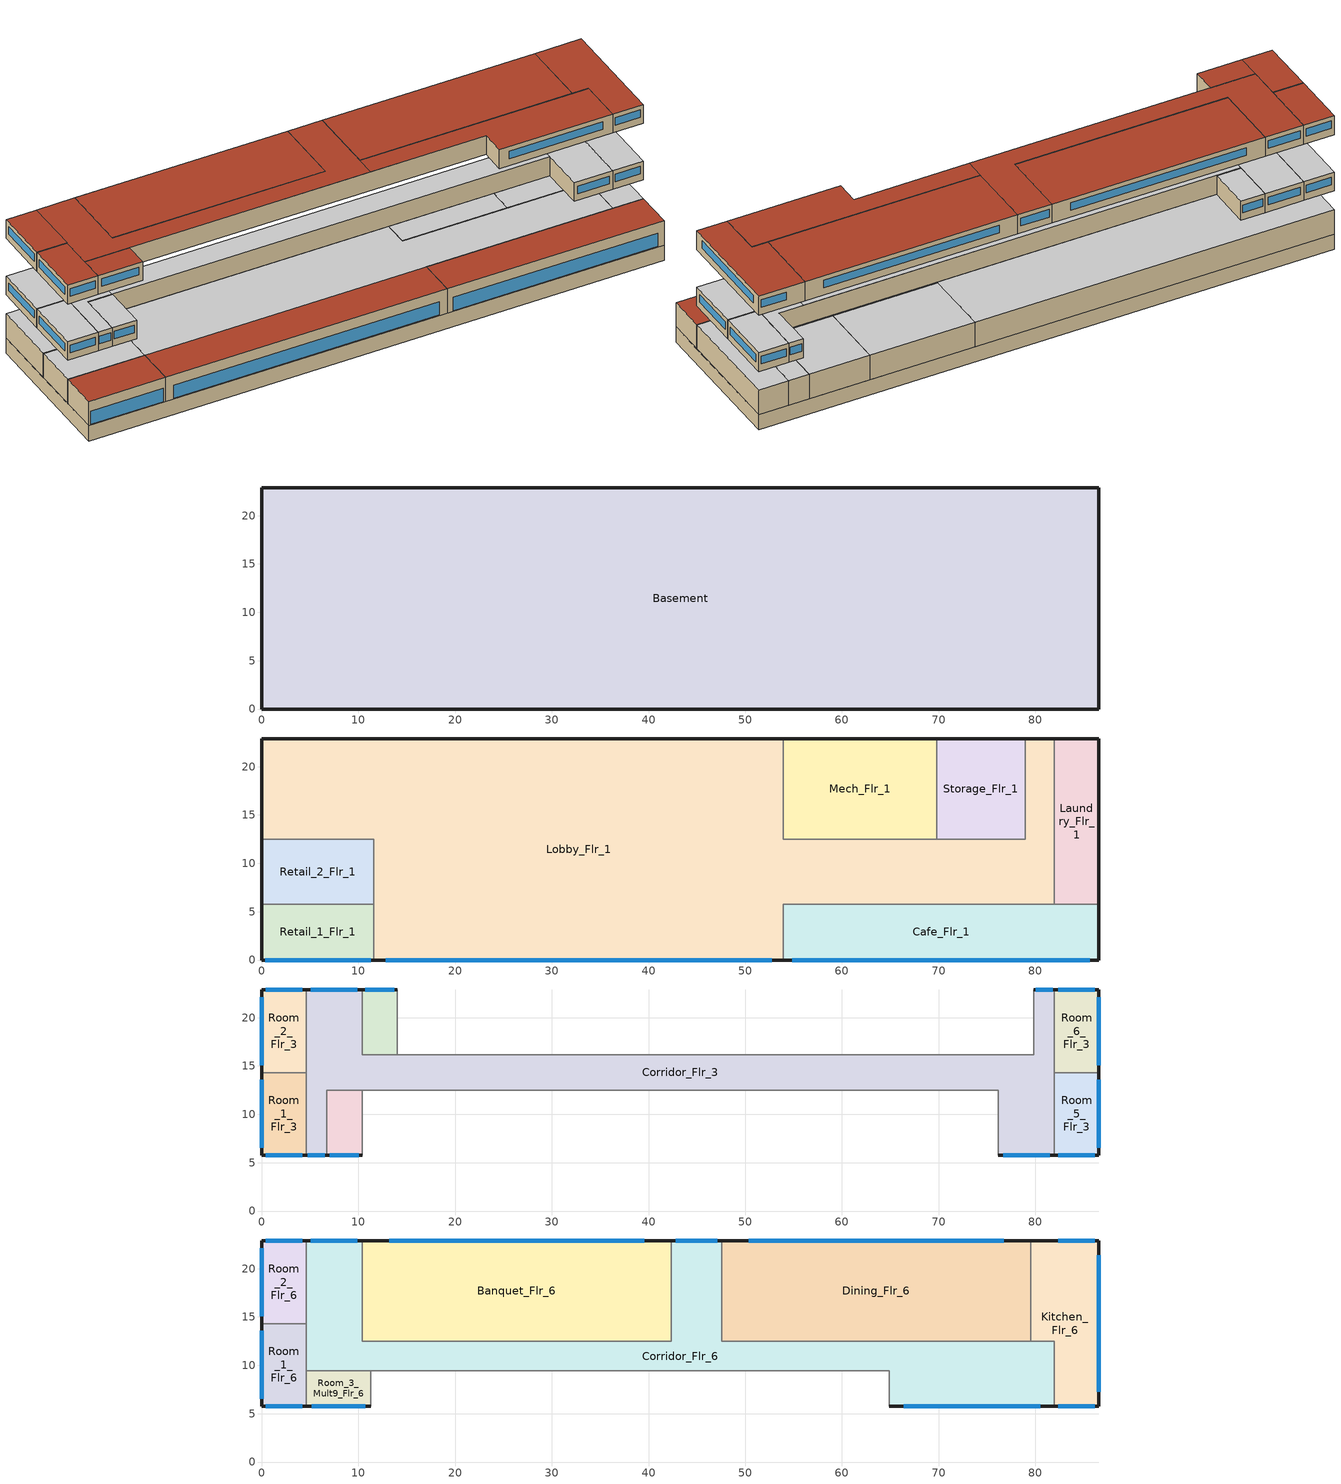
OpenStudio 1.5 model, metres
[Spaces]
Basement
 floor othersidecoefficients: 86.56,22.86 86.56,0 0,0 0,22.86 z-2.44
 wall othersidecoefficients: 0,22.86 0,0 86.56,0 86.56,22.86 0,22.86 z-2.44:0
Lobby_Flr_1
 floor to Basement: 53.95,22.86 53.95,0 11.58,0 11.58,12.5 0,12.5 0,22.86 z0; 81.99,22.86 81.99,5.79 53.95,5.79 53.95,12.5 78.94,12.5 78.94,22.86 z0
 wall outside: 53.95,22.86 0,22.86 0,12.5 / 11.58,0 53.95,0 / 81.99,22.86 78.94,22.86 z0:3.96
 wall to Retail_1_Flr_1: 11.58,5.79 11.58,0 z0:3.96
 wall to Laundry_Flr_1: 81.99,5.79 81.99,22.86 z0:3.96
 wall to Storage_Flr_1: 78.94,22.86 78.94,12.5 69.8,12.5 z0:3.96
 wall to Cafe_Flr_1: 53.95,0 53.95,5.79 81.99,5.79 z0:3.96
 wall to Retail_2_Flr_1: 0,12.5 11.58,12.5 11.58,5.79 z0:3.96
 wall to Mech_Flr_1: 69.8,12.5 53.95,12.5 53.95,22.86 z0:3.96
 window: 12.79,0 52.74,0 z0.15:2.29
 ceiling adiabatic: 81.99,5.79 81.99,22.86 78.94,22.86 78.94,12.5 53.95,12.5 53.95,22.86 0,22.86 0,12.5 11.58,12.5 11.58,5.79 z3.96
 roof outside: 53.95,0 53.95,5.79 11.58,5.79 11.58,0 z3.96
Retail_1_Flr_1
 floor to Basement: 11.58,5.79 11.58,0 0,0 0,5.79 z0
 wall outside: 0,5.79 0,0 11.58,0 z0:3.96
 wall to Retail_2_Flr_1: 11.58,5.79 0,5.79 z0:3.96
 window: 0.33,0 11.25,0 z0.15:2.29
 roof outside: 11.58,0 11.58,5.79 0,5.79 0,0 z3.96
Retail_2_Flr_1
 floor to Basement: 11.58,12.5 11.58,5.79 0,5.79 0,12.5 z0
 wall outside: 0,12.5 0,5.79 z0:3.96
 ceiling adiabatic: 11.58,5.79 11.58,12.5 0,12.5 0,5.79 z3.96
Laundry_Flr_1
 floor to Basement: 86.56,22.86 86.56,5.79 81.99,5.79 81.99,22.86 z0
 wall outside: 86.56,5.79 86.56,22.86 81.99,22.86 z0:3.96
 wall to Cafe_Flr_1: 81.99,5.79 86.56,5.79 z0:3.96
 ceiling adiabatic: 86.56,5.79 86.56,22.86 81.99,22.86 81.99,5.79 z3.96
Storage_Flr_1
 floor to Basement: 78.94,22.86 78.94,12.5 69.8,12.5 69.8,22.86 z0
 wall outside: 78.94,22.86 69.8,22.86 z0:3.96
 wall to Mech_Flr_1: 69.8,22.86 69.8,12.5 z0:3.96
 ceiling adiabatic: 78.94,12.5 78.94,22.86 69.8,22.86 69.8,12.5 z3.96
Mech_Flr_1
 floor to Basement: 69.8,22.86 69.8,12.5 53.95,12.5 53.95,22.86 z0
 wall outside: 69.8,22.86 53.95,22.86 z0:3.96
 ceiling adiabatic: 69.8,12.5 69.8,22.86 53.95,22.86 53.95,12.5 z3.96
Cafe_Flr_1
 floor to Basement: 86.56,5.79 86.56,0 53.95,0 53.95,5.79 z0
 wall outside: 53.95,0 86.56,0 86.56,5.79 z0:3.96
 window: 54.88,0 85.63,0 z0.15:2.29
 roof outside: 86.56,0 86.56,5.79 53.95,5.79 53.95,0 z3.96
Room_6_Flr_3
 floor adiabatic: 86.56,22.86 86.56,14.33 81.99,14.33 81.99,22.86 z7.01
 wall outside: 86.56,14.33 86.56,22.86 81.99,22.86 z7.01:10.06
 wall to Corridor_Flr_3: 81.99,22.86 81.99,14.33 z7.01:10.06
 wall to Room_5_Flr_3: 81.99,14.33 86.56,14.33 z7.01:10.06
 window: 86.16,22.86 82.39,22.86 / 86.56,15.07 86.56,22.11 z8.11:9.33
 ceiling adiabatic: 86.56,14.33 86.56,22.86 81.99,22.86 81.99,14.33 z10.06
Room_1_Flr_3
 floor adiabatic: 4.57,14.33 4.57,5.79 0,5.79 0,14.33 z7.01
 wall outside: 0,14.33 0,5.79 4.57,5.79 z7.01:10.06
 wall to Corridor_Flr_3: 4.57,5.79 4.57,14.33 z7.01:10.06
 wall to Room_2_Flr_3: 4.57,14.33 0,14.33 z7.01:10.06
 window: 0,13.58 0,6.54 / 0.4,5.79 4.17,5.79 z8.11:9.33
 ceiling adiabatic: 4.57,5.79 4.57,14.33 0,14.33 0,5.79 z10.06
Corridor_Flr_3
 floor adiabatic: 76.2,16.15 76.2,12.5 10.36,12.5 10.36,16.15 z7.01; 81.99,22.86 81.99,5.79 76.2,5.79 76.2,16.15 79.86,16.15 79.86,22.86 z7.01; 10.36,22.86 10.36,12.5 6.71,12.5 6.71,5.79 4.57,5.79 4.57,22.86 z7.01
 wall outside: 81.99,22.86 79.86,22.86 / 4.57,5.79 6.71,5.79 / 10.36,22.86 4.57,22.86 / 76.2,5.79 81.99,5.79 z7.01:10.06
 wall adiabatic: 79.86,22.86 79.86,16.15 10.36,16.15 10.36,22.86 / 6.71,5.79 6.71,12.5 76.2,12.5 76.2,5.79 z7.01:10.06
 wall to Room_2_Flr_3: 4.57,22.86 4.57,14.33 z7.01:10.06
 wall to Room_5_Flr_3: 81.99,5.79 81.99,14.33 z7.01:10.06
 window: 81.81,22.86 80.04,22.86 / 9.86,22.86 5.08,22.86 / 76.71,5.79 81.48,5.79 / 4.76,5.79 6.52,5.79 z8.11:9.33
 ceiling adiabatic: 81.99,5.79 81.99,22.86 79.86,22.86 79.86,16.15 76.2,16.15 76.2,5.79 z10.06; 6.71,5.79 6.71,12.5 10.36,12.5 10.36,22.86 4.57,22.86 4.57,5.79 z10.06; 76.2,12.5 76.2,16.15 10.36,16.15 10.36,12.5 z10.06
Room_2_Flr_3
 floor adiabatic: 4.57,22.86 4.57,14.33 0,14.33 0,22.86 z7.01
 wall outside: 4.57,22.86 0,22.86 0,14.33 z7.01:10.06
 window: 0,22.11 0,15.07 / 4.17,22.86 0.4,22.86 z8.11:9.33
 ceiling adiabatic: 4.57,14.33 4.57,22.86 0,22.86 0,14.33 z10.06
Room_4_Mult19_Flr_3
 floor adiabatic: 14.02,22.86 14.02,16.15 10.36,16.15 10.36,22.86 z7.01
 wall outside: 14.02,22.86 10.36,22.86 z7.01:10.06
 wall adiabatic: 10.36,22.86 10.36,16.15 14.02,16.15 14.02,22.86 z7.01:10.06
 window: 13.7,22.86 10.68,22.86 z8.11:9.33
 ceiling adiabatic: 14.02,16.15 14.02,22.86 10.36,22.86 10.36,16.15 z10.06
Room_5_Flr_3
 floor adiabatic: 86.56,14.33 86.56,5.79 81.99,5.79 81.99,14.33 z7.01
 wall outside: 81.99,5.79 86.56,5.79 86.56,14.33 z7.01:10.06
 window: 86.56,6.54 86.56,13.58 / 82.39,5.79 86.16,5.79 z8.11:9.33
 ceiling adiabatic: 86.56,5.79 86.56,14.33 81.99,14.33 81.99,5.79 z10.06
Room_3_Mult19_Flr_3
 floor adiabatic: 10.36,12.5 10.36,5.79 6.71,5.79 6.71,12.5 z7.01
 wall outside: 6.71,5.79 10.36,5.79 z7.01:10.06
 wall adiabatic: 10.36,5.79 10.36,12.5 6.71,12.5 6.71,5.79 z7.01:10.06
 window: 7.03,5.79 10.04,5.79 z8.11:9.33
 ceiling adiabatic: 10.36,5.79 10.36,12.5 6.71,12.5 6.71,5.79 z10.06
Room_2_Flr_6
 floor adiabatic: 4.57,22.86 4.57,14.33 0,14.33 0,22.86 z16.15
 wall outside: 4.57,22.86 0,22.86 0,14.33 z16.15:19.2
 wall to Room_1_Flr_6: 0,14.33 4.57,14.33 z16.15:19.2
 wall adiabatic: 4.57,14.33 4.57,22.86 z16.15:19.2
 window: 0,22.11 0,15.07 / 4.17,22.86 0.4,22.86 z17.26:18.48
 roof outside: 4.57,14.33 4.57,22.86 0,22.86 0,14.33 z19.2
Banquet_Flr_6
 floor adiabatic: 42.37,22.86 42.37,12.5 10.36,12.5 10.36,22.86 z16.15
 wall outside: 42.37,22.86 10.36,22.86 z16.15:19.2
 wall to Corridor_Flr_6: 10.36,22.86 10.36,12.5 42.37,12.5 42.37,22.86 z16.15:19.2
 window: 39.57,22.86 13.16,22.86 z17.26:18.48
 roof outside: 42.37,12.5 42.37,22.86 10.36,22.86 10.36,12.5 z19.2
Corridor_Flr_6
 floor adiabatic: 47.55,22.86 47.55,12.5 81.99,12.5 81.99,5.79 64.92,5.79 64.92,9.45 4.57,9.45 4.57,22.86 10.36,22.86 10.36,12.5 42.37,12.5 42.37,22.86 z16.15
 wall outside: 64.92,5.79 81.99,5.79 / 47.55,22.86 42.37,22.86 / 10.36,22.86 4.57,22.86 z16.15:19.2
 wall adiabatic: 4.57,22.86 4.57,9.45 64.92,9.45 64.92,5.79 / 81.99,12.5 47.55,12.5 z16.15:19.2
 wall to Kitchen_Flr_6: 81.99,5.79 81.99,12.5 z16.15:19.2
 wall to Dining_Flr_6: 47.55,12.5 47.55,22.86 z16.15:19.2
 window: 66.42,5.79 80.5,5.79 / 47.09,22.86 42.82,22.86 / 9.86,22.86 5.08,22.86 z17.26:18.48
 roof outside: 81.99,5.79 81.99,12.5 47.55,12.5 47.55,9.45 64.92,9.45 64.92,5.79 z19.2; 47.55,9.45 47.55,22.86 42.37,22.86 42.37,12.5 10.36,12.5 10.36,22.86 4.57,22.86 4.57,9.45 z19.2
Room_3_Mult9_Flr_6
 floor adiabatic: 11.28,9.45 11.28,5.79 4.57,5.79 4.57,9.45 z16.15
 wall outside: 4.57,5.79 11.28,5.79 z16.15:19.2
 wall adiabatic: 11.28,5.79 11.28,9.45 4.57,9.45 4.57,5.79 z16.15:19.2
 window: 5.16,5.79 10.69,5.79 z17.26:18.48
 roof outside: 11.28,5.79 11.28,9.45 4.57,9.45 4.57,5.79 z19.2
Dining_Flr_6
 floor adiabatic: 79.55,22.86 79.55,12.5 47.55,12.5 47.55,22.86 z16.15
 wall outside: 79.55,22.86 47.55,22.86 z16.15:19.2
 wall adiabatic: 47.55,12.5 79.55,12.5 z16.15:19.2
 wall to Kitchen_Flr_6: 79.55,12.5 79.55,22.86 z16.15:19.2
 window: 76.75,22.86 50.35,22.86 z17.26:18.48
 roof outside: 79.55,12.5 79.55,22.86 47.55,22.86 47.55,12.5 z19.2
Room_1_Flr_6
 floor adiabatic: 4.57,14.33 4.57,5.79 0,5.79 0,14.33 z16.15
 wall outside: 0,14.33 0,5.79 4.57,5.79 z16.15:19.2
 wall adiabatic: 4.57,5.79 4.57,14.33 z16.15:19.2
 window: 0,13.58 0,6.54 / 0.4,5.79 4.17,5.79 z17.26:18.48
 roof outside: 4.57,5.79 4.57,14.33 0,14.33 0,5.79 z19.2
Kitchen_Flr_6
 floor adiabatic: 86.56,22.86 86.56,5.79 81.99,5.79 81.99,12.5 79.55,12.5 79.55,22.86 z16.15
 wall outside: 81.99,5.79 86.56,5.79 86.56,22.86 79.55,22.86 z16.15:19.2
 wall adiabatic: 79.55,12.5 81.99,12.5 z16.15:19.2
 window: 86.56,7.29 86.56,21.37 / 82.39,5.79 86.16,5.79 / 86.16,22.86 82.39,22.86 z17.26:18.48
 roof outside: 86.56,5.79 86.56,22.86 79.55,22.86 79.55,12.5 81.99,12.5 81.99,5.79 z19.2
[Site]
San Francisco Intl Ap_CA_USA Design_Conditions: Latitude {deg}=37.62; Longitude {deg}=-122.4; Time Zone {hr}=-8; Elevation {m}=2; Terrain=City
[Building]
Large Hotel: North Axis {deg}=0
[SizingPeriod:DesignDay] Barometric Pressure {Pa}=101301; Sky Clearness=0; Rain Indicator=0; Snow Indicator=0; Day of Month=21; Daylight Saving Time Indicator=0; Humidity Indicating Type=Wetbulb; Dry-Bulb Temperature Range Modifier Type=DefaultMultipliers
Name | Maximum Dry-Bulb Temperature {C} | Daily Dry-Bulb Temperature Range {deltaC} | Humidity Indicating Conditions at Maximum Dry-Bulb {BasedOnField A3} | Wind Speed {m/s} | Wind Direction {deg} | Month | Day Type | Solar Model Indicator | ASHRAE Taub | ASHRAE Taud
San Francisco Intl Ap Ann Htg 99.6% Condns DB | 3.8 | 0 | 3.8 | 2.2 | 150 | 1 | WinterDesignDay | ASHRAEClearSky
San Francisco Intl Ap Ann Clg .4% Condns DB=>MWB | 28.3 | 8.5 | 17.2 | 5.9 | 310 | 8 | SummerDesignDay | ASHRAETau | 0.365 | 2.435
[Space] Part of Total Floor Area=Yes
Room_2_Flr_6; Corridor_Flr_3; Banquet_Flr_6; Laundry_Flr_1; Lobby_Flr_1; Kitchen_Flr_6; Retail_1_Flr_1; Room_1_Flr_3; Basement; Corridor_Flr_6; Room_6_Flr_3; Room_5_Flr_3; Room_4_Mult19_Flr_3; Room_3_Mult9_Flr_6; Dining_Flr_6; Cafe_Flr_1; Mech_Flr_1; Retail_2_Flr_1; Storage_Flr_1; Room_1_Flr_6; Room_2_Flr_3; Room_3_Mult19_Flr_3
[InternalMass:Definition] Design Level Calculation Method=SurfaceArea
Name | Surface Area {m2}
Room_3_Mult9_Flr_6_InternalMass_1 Definition; Room_4_Mult19_Flr_3_InternalMass_1 Definition | 49.0611
Lobby_Flr_1_InternalMass_1 Definition | 2616.37
Cafe_Flr_1_InternalMass_1 Definition | 377.7238
Corridor_Flr_6_InternalMass_1 Definition | 824.2494
Room_1_Flr_6_InternalMass_1 Definition; Room_1_Flr_3_InternalMass_1 Definition; Room_5_Flr_3_InternalMass_1 Definition | 78.044
Room_2_Flr_3_InternalMass_1 Definition; Room_2_Flr_6_InternalMass_1 Definition; Room_6_Flr_3_InternalMass_1 Definition | 78.0349
Kitchen_Flr_6_InternalMass_1 Definition | 206.6089
Corridor_Flr_3_InternalMass_1 Definition | 778.8094
Dining_Flr_6_InternalMass_1 Definition; Banquet_Flr_6_InternalMass_1 Definition | 663.3149
Mech_Flr_1_InternalMass_1 Definition | 328.4864
Storage_Flr_1_InternalMass_1 Definition | 189.5185
Laundry_Flr_1_InternalMass_1 Definition | 156.0789
Retail_2_Flr_1_InternalMass_1 Definition | 155.3378
Basement_InternalMass_1 Definition | 3957.66
Room_3_Mult19_Flr_3_InternalMass_1 Definition | 49.0477
Retail_1_Flr_1_InternalMass_1 Definition | 134.1427
[InternalMass]
Name | Internal Mass Definition | Space or SpaceType
Room_3_Mult9_Flr_6_InternalMass_1 | Room_3_Mult9_Flr_6_InternalMass_1 Definition | Room_3_Mult9_Flr_6
Lobby_Flr_1_InternalMass_1 | Lobby_Flr_1_InternalMass_1 Definition | Lobby_Flr_1
Cafe_Flr_1_InternalMass_1 | Cafe_Flr_1_InternalMass_1 Definition | Cafe_Flr_1
Corridor_Flr_6_InternalMass_1 | Corridor_Flr_6_InternalMass_1 Definition | Corridor_Flr_6
Room_1_Flr_6_InternalMass_1 | Room_1_Flr_6_InternalMass_1 Definition | Room_1_Flr_6
Room_2_Flr_3_InternalMass_1 | Room_2_Flr_3_InternalMass_1 Definition | Room_2_Flr_3
Room_2_Flr_6_InternalMass_1 | Room_2_Flr_6_InternalMass_1 Definition | Room_2_Flr_6
Room_4_Mult19_Flr_3_InternalMass_1 | Room_4_Mult19_Flr_3_InternalMass_1 Definition | Room_4_Mult19_Flr_3
Kitchen_Flr_6_InternalMass_1 | Kitchen_Flr_6_InternalMass_1 Definition | Kitchen_Flr_6
Corridor_Flr_3_InternalMass_1 | Corridor_Flr_3_InternalMass_1 Definition | Corridor_Flr_3
Dining_Flr_6_InternalMass_1 | Dining_Flr_6_InternalMass_1 Definition | Dining_Flr_6
Room_1_Flr_3_InternalMass_1 | Room_1_Flr_3_InternalMass_1 Definition | Room_1_Flr_3
Mech_Flr_1_InternalMass_1 | Mech_Flr_1_InternalMass_1 Definition | Mech_Flr_1
Room_5_Flr_3_InternalMass_1 | Room_5_Flr_3_InternalMass_1 Definition | Room_5_Flr_3
Storage_Flr_1_InternalMass_1 | Storage_Flr_1_InternalMass_1 Definition | Storage_Flr_1
Room_6_Flr_3_InternalMass_1 | Room_6_Flr_3_InternalMass_1 Definition | Room_6_Flr_3
Laundry_Flr_1_InternalMass_1 | Laundry_Flr_1_InternalMass_1 Definition | Laundry_Flr_1
Retail_2_Flr_1_InternalMass_1 | Retail_2_Flr_1_InternalMass_1 Definition | Retail_2_Flr_1
Basement_InternalMass_1 | Basement_InternalMass_1 Definition | Basement
Room_3_Mult19_Flr_3_InternalMass_1 | Room_3_Mult19_Flr_3_InternalMass_1 Definition | Room_3_Mult19_Flr_3
Retail_1_Flr_1_InternalMass_1 | Retail_1_Flr_1_InternalMass_1 Definition | Retail_1_Flr_1
Banquet_Flr_6_InternalMass_1 | Banquet_Flr_6_InternalMass_1 Definition | Banquet_Flr_6
[Daylighting:Control] Illuminance Setpoint {lux}=300; Lighting Control Type=Stepped; Minimum Input Power Fraction for Continuous Dimming Control=0.3; Minimum Light Output Fraction for Continuous Dimming Control=0.2; Number of Stepped Control Steps=3; Probability Lighting will be Reset When Needed in Manual Stepped Control=1; Maximum Allowable Discomfort Glare Index=22
Name | Space | Position X-Coordinate {m} | Position Y-Coordinate {m} | Position Z-Coordinate {m} | Theta Rotation Around Y-Axis {deg}
Daylighting:Control #1 | Cafe_Flr_1 | 70.2565 | 1.5316 | 0.762 | -3.14159
Daylighting:Control #2 | Cafe_Flr_1 | 70.2565 | 3.0632 | 0.762 | -3.14159
Daylighting:Control #3 | Dining_Flr_6 | 63.551 | 21.2976 | 16.914 | -0
Daylighting:Control #4 | Dining_Flr_6 | 63.551 | 19.7351 | 16.914 | -0
Daylighting:Control #5 | Lobby_Flr_1 | 32.766 | 1.5316 | 0.762 | -3.14159
Daylighting:Control #6 | Lobby_Flr_1 | 32.766 | 3.0632 | 0.762 | -3.14159
Daylighting:Control #7 | Banquet_Flr_6 | 26.365 | 21.2976 | 16.914 | -0
Daylighting:Control #8 | Banquet_Flr_6 | 26.365 | 19.7351 | 16.914 | -0
